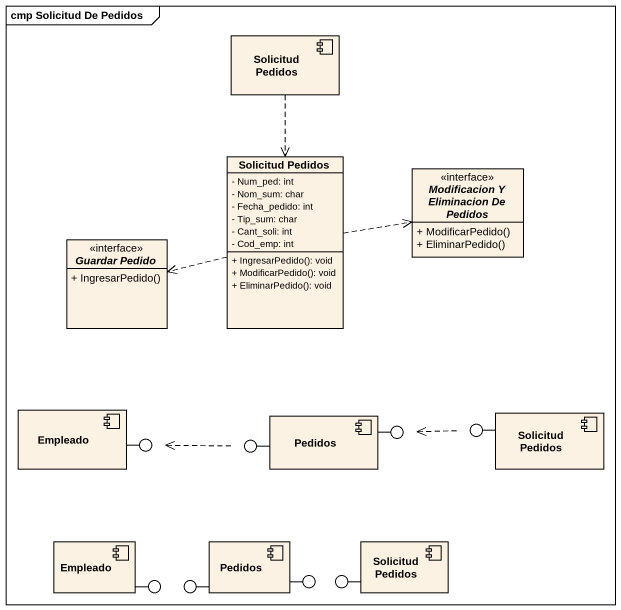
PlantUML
@startuml
mainframe cmp Solicitud De Pedidos
allowmixing
hide circle
hide empty members
skinparam classAttributeIconSize 0
component "Solicitud Pedidos" as Solicitud_Pedidos
class "Solicitud Pedidos" as Solicitud_Pedidos_2 {
  - Num_ped: int
  - Nom_sum: char
  - Fecha_pedido: int
  - Tip_sum: char
  - Cant_soli: int
  - Cod_emp: int
  + IngresarPedido(): void
  + ModificarPedido(): void
  + EliminarPedido(): void
}
interface "Modificacion Y Eliminacion De Pedidos" as Modificacion_Y_Eliminacion {
  {field} + ModificarPedido()
  {field} + EliminarPedido()
}
interface "Guardar Pedido" as Guardar_Pedido {
  {field} + IngresarPedido()
}
component Empleado
component Pedidos
() " " as lollipop1
() " " as lollipop2
component "Solicitud Pedidos" as Solicitud_Pedidos_3
() " " as lollipop3
() " " as lollipop4
component "Empleado" as Empleado_2
component "Pedidos" as Pedidos_2
component "Solicitud Pedidos" as Solicitud_Pedidos_4
() " " as lollipop5
() " " as lollipop6
() " " as lollipop7
() " " as lollipop8
Pedidos -right- lollipop1
Solicitud_Pedidos_3 -left- lollipop2
Empleado -right- lollipop3
Pedidos -left- lollipop4
Empleado_2 -right- lollipop5
Pedidos_2 -left- lollipop6
Pedidos_2 -right- lollipop7
Solicitud_Pedidos_4 -left- lollipop8
Solicitud_Pedidos ..> Solicitud_Pedidos_2
Solicitud_Pedidos_2 .right.> Modificacion_Y_Eliminacion
Solicitud_Pedidos_2 .left.> Guardar_Pedido
lollipop2 .left.> lollipop1
lollipop4 .left.> lollipop3
@enduml
